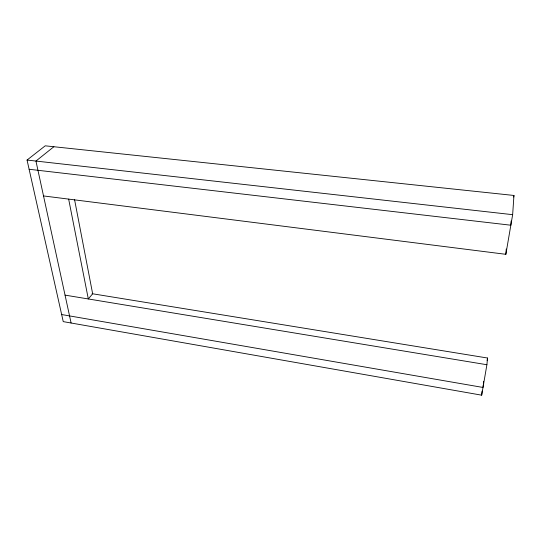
<?xml version="1.0" encoding="UTF-8"?>
<svg xmlns="http://www.w3.org/2000/svg" width="541" height="541" viewBox="0 0 541 541"><rect width="100%" height="100%" fill="white"/><g stroke="black" fill="none" stroke-linecap="round" stroke-linejoin="round"><path stroke-width="0.81" d="M43.523 195.937L505.849 254.311L512.652 214.676L513.95 195.457L45.228 145.82L27.05 160.055L63.243 321.625L481.679 395.18L486.9 364.735L487.529 358.02L92.092 293.695M511.137 221.026L510.839 225.212L29.113 169.265M505.849 254.311L506.254 249.002M483.235 385.016L483.005 387.457L61.66 314.544M483.363 383.67L483.586 381.398M481.679 395.18L482.072 391.096M513.68 197.032L513.95 195.457M487.116 360.441L487.529 358.02M53.87 146.733L35.949 161.056L71.101 323.011M27.05 160.055L512.652 214.676M65.048 295.122L486.9 364.735M68.653 199.108L88.318 298.963L92.653 293.783L74.536 199.473"/></g></svg>
